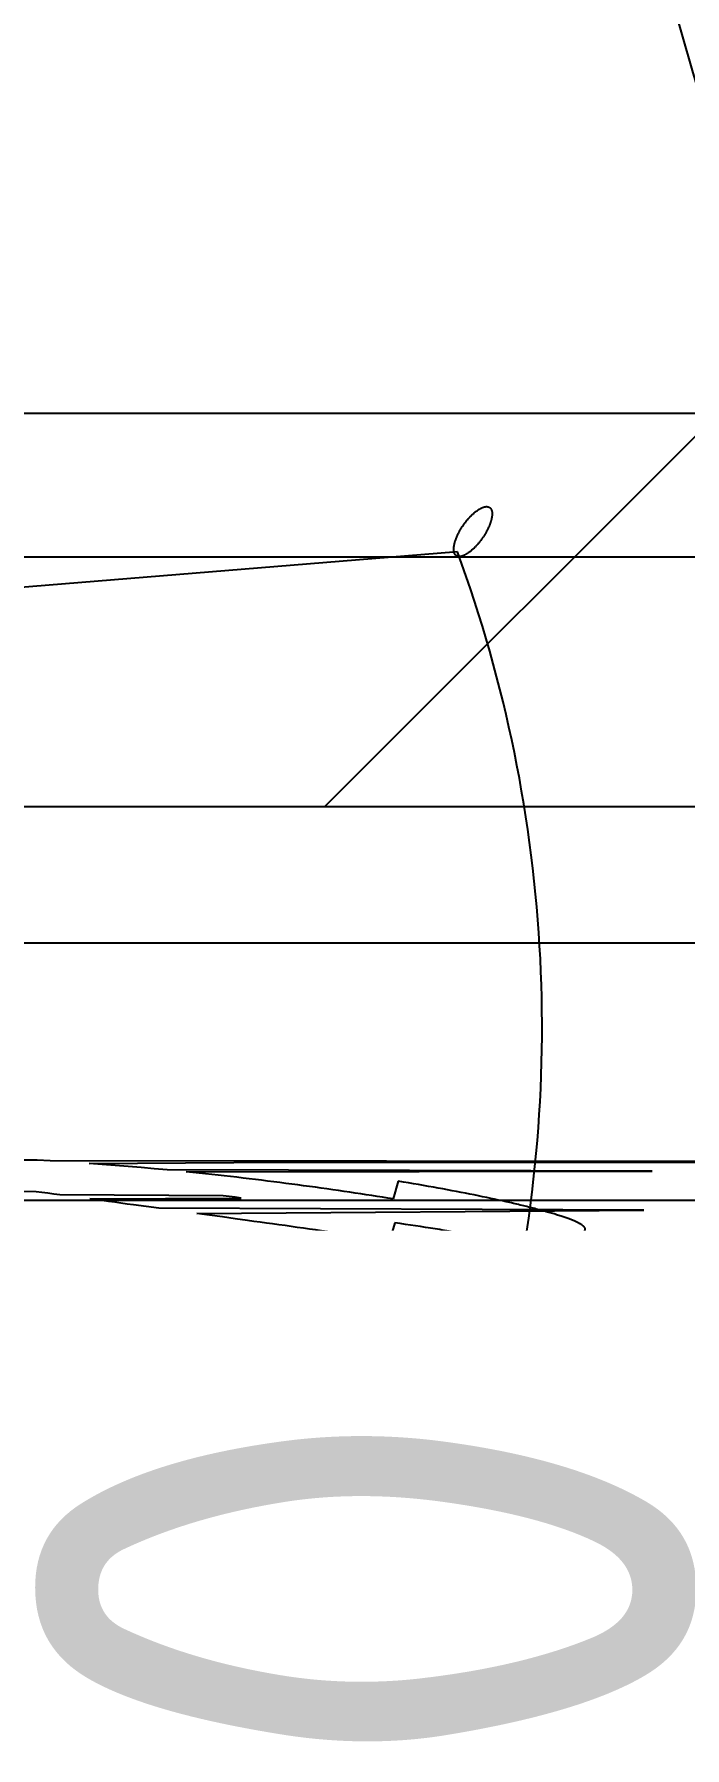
# Model space of a CAD drawing. Extents: x -74236 to 286982, y -14633 to 132816.
# Drawn here: x 95598 to 95804, y 103971 to 104516 of the extents above; entities that cross this region are included whole.
import ezdxf

# ---------------------------------------------------------------- set-up
doc = ezdxf.new("R2010")
doc.units = 0
doc.header["$LTSCALE"] = 10
doc.header["$MEASUREMENT"] = 0
doc.header["$PDSIZE"] = 5
for name, color, linetype in [('1活动家具', 4, 'Continuous'), ('3地坪', 8, 'Continuous'), ('5顶面布置', 3, 'Continuous'), ('5顶面标注', 3, 'Continuous'), ('7开关', 1, 'Continuous'), ('图框', 4, 'Continuous')]:
    doc.layers.add(name, color=color, linetype=linetype)
doc.styles.get("Standard").update_dxf_attribs({"font": 'gbenor.shx', "bigfont": 'gbcbig.shx'})
doc.dimstyles.new('wl20', dxfattribs={"dimscale": 60, "dimtxt": 1.8, "dimasz": 0.03, "dimexe": 0, "dimexo": 0.625, "dimgap": 0.2, "dimtad": 1, "dimdec": 0, "dimrnd": 0.05, "dimdsep": 46, "dimtxsty": 'Standard', "dimblk": 'BZ', "dimcen": 0.06, "dimclrd": 127, "dimclre": 127, "dimclrt": 1, "dimadec": 0, "dimazin": 0, "dimtfac": 1, "dimtdec": 0, "dimtix": 1, "dimtmove": 2, "dimatfit": 3, "dimldrblk": 'jt', "dimfxl": 1, "dimtvp": 1, "dimtfill": 1, "dimtolj": 1, "dimtzin": 0, "dimarcsym": 0})

# ---------------------------------------------------------------- blocks, each defined once
blk = doc.blocks.new('BZ')
at = {"layer": '图框', "linetype": 'Continuous'}
blk.add_hatch(color=2, dxfattribs=at).paths.add_polyline_path([(9.59, 6.47), (6.57, 9.41), (-10.49, -7.49), (-7.44, -10.7)])
blk.add_lwpolyline([(-7.44, -10.7), (9.59, 6.47), (6.57, 9.41), (-10.49, -7.49), (-7.44, -10.7)], dxfattribs=at)
blk = doc.blocks.new('*D464')
at = {"layer": '5顶面标注', "color": 127, "lineweight": -2, "transparency": 16777216}
for p, q in [((95820, 103976.49), (95820, 103978.29)), ((96002.5, 103974.69), (95820, 103974.69)), ((95820, 103974.69), (95820, 103934.43)), ((96002.5, 103934.43), (95820, 103934.43)), ((95820, 103932.63), (95820, 103930.83))]:
    blk.add_line(p, q, dxfattribs=at)
at = {"layer": 'Defpoints', "color": 0, "transparency": 16777216}
for p in [(96040, 103974.69), (96040, 103934.43)]:
    blk.add_point(p, dxfattribs=at)
at = {"layer": '5顶面标注', "color": 127, "lineweight": -2, "transparency": 16777216, "xscale": 1.8, "yscale": 1.8, "zscale": 1.8}
for p, rotation in [((95820, 103974.69), 270), ((95820, 103934.43), 90)]:
    blk.add_blockref('BZ', p, dxfattribs=dict(at, rotation=rotation))
at = {"layer": '5顶面标注', "color": 1, "transparency": 16777216, "insert": (95703, 103954.56), "char_height": 210, "attachment_point": 5, "rotation": 90, "bg_fill": 3, "box_fill_scale": 1.25, "bg_fill_color": 256, "bg_fill_true_color": 13158600, "bg_fill_transparency": 0}
blk.add_mtext('\\A1;40', dxfattribs=at)
at = {"layer": 'Defpoints', "color": 0, "transparency": 16777216}
blk.add_point((95820, 103934.43), dxfattribs=at)
blk = doc.blocks.new('jt')
at = {"layer": '图框', "linetype": 'Continuous'}
blk.add_hatch(color=2, dxfattribs=at).paths.add_polyline_path([(-22, 17.67), (-16.75, 22.22), (0, 0), (-16.7, -22.03), (-22.01, -17.6), (-5.68, -0.01)])
blk.add_lwpolyline([(-22, 17.67), (-16.75, 22.22), (0, 0), (-16.7, -22.03), (-22.01, -17.6), (-5.68, -0.01), (-22, 17.67)], dxfattribs=at)
blk = doc.blocks.new('*D496')
at = {"layer": '7开关', "color": 127, "lineweight": -2, "transparency": 16777216}
for p, q in [((94384.15, 103971.93), (94384.15, 104227.01)), ((94385.95, 104227.01), (96082.35, 104227.01)), ((96084.15, 103971.93), (96084.15, 104227.01))]:
    blk.add_line(p, q, dxfattribs=at)
at = {"layer": 'Defpoints', "color": 0, "transparency": 16777216}
for p in [(96084.15, 104227.01), (94384.15, 103934.43), (96084.15, 103934.43)]:
    blk.add_point(p, dxfattribs=at)
at = {"layer": '7开关', "color": 127, "lineweight": -2, "transparency": 16777216, "xscale": 1.8, "yscale": 1.8, "zscale": 1.8, "rotation": 180}
blk.add_blockref('BZ', (94384.15, 104227.01), dxfattribs=at)
at = {"layer": '7开关', "color": 127, "lineweight": -2, "transparency": 16777216, "xscale": 1.8, "yscale": 1.8, "zscale": 1.8}
blk.add_blockref('BZ', (96084.15, 104227.01), dxfattribs=at)
at = {"layer": '7开关', "color": 1, "transparency": 16777216, "insert": (95234.15, 104344.01), "char_height": 210, "attachment_point": 5, "bg_fill": 3, "box_fill_scale": 1.25, "bg_fill_color": 256, "bg_fill_true_color": 13158600, "bg_fill_transparency": 0}
blk.add_mtext('\\A1;1700', dxfattribs=at)

msp = doc.modelspace()

# ---------------------------------------------------------------- hatches: boundary and pattern name
at = {"layer": '3地坪'}
h = msp.add_hatch(dxfattribs=at)
h.set_pattern_fill('DOLMIT', color=253, scale=500, double=1)
h.set_pattern_definition([(0, (98189.9, 109270.12), (0, 125), []), (45, (98189.9, 109270.1), (-250, 250), [176.777, -353.553])])
h.paths.add_polyline_path([(97734.15, 105844.43), (98224.15, 105844.43), (98224.15, 107104.43), (98124.15, 107104.43), (97324.15, 107104.43), (94384.15, 107104.43), (94384.15, 103934.43), (97734.15, 103934.43)])
at = {"layer": '5顶面标注'}
h = msp.add_hatch(dxfattribs=at)
h.set_pattern_fill('AR-SAND', color=253, scale=60, double=1)
h.set_pattern_definition([(37.5, (0, 0), (-3.7796, 115.609426), [0, -91.2, 0, -102, 0, -97.5]), (7.5, (0, 0), (106.1866, 169.32876), [0, -49.2, 0, -82.2, 0, -31.5]), (327.5, (-73.8, 0), (186.84851, 0.33954), [0, -30, 0, -108, 0, -141]), (317.5, (-73.8, 0), (180.3676, 52.66053), [0, -15, 0, -70.8, 0, -81])])
h.paths.add_polyline_path([(97723.95, 106054.01), (97523.95, 106054.01), (97523.95, 106186.63), (97223.95, 106186.63), (97223.95, 106286.63), (97203.95, 106286.63), (97143.75, 106286.63), (97143.75, 106054.01), (97143.75, 103974.43), (94574.15, 103975.03), (94574.15, 107065.03), (97143.75, 107064.43), (97143.75, 106786.63), (97223.95, 106786.63), (97223.95, 106886.63), (97338.95, 106886.63), (97338.95, 106910.25), (97368.95, 106910.25), (97368.95, 106886.63), (97430.95, 106886.63), (97430.95, 106896.63), (97456.95, 106896.63), (97523.95, 106894.12), (97523.95, 107054.01), (97723.95, 107054.01)], flags=16)
h.paths.add_polyline_path([(97723.95, 106054.01), (97523.95, 106054.01), (97523.95, 106186.63), (97223.95, 106186.63), (97223.95, 106286.63), (97203.95, 106286.63), (97143.75, 106286.63), (96977.56, 106302.16), (97143.75, 106302.16), (97143.75, 106786.63), (97223.95, 106786.63), (97223.95, 106886.63), (97338.95, 106886.63), (97338.95, 106910.25), (97368.95, 106910.25), (97368.95, 106886.63), (97430.95, 106886.63), (97430.95, 106896.63), (97456.95, 106896.63), (97523.95, 106894.12), (97523.95, 107054.01), (97723.95, 107054.01)], flags=16)
h.paths.add_polyline_path([(97238.95, 106859.96, -0.414216), (97232.29, 106866.63), (97230.9, 106859.96)], flags=0)
h.paths.add_polyline_path([(97703.95, 106213.29), (97708.95, 106213.29, -1.000005), (97708.95, 106199.96), (97703.95, 106199.96), (97703.95, 106074.01), (97543.95, 106074.01), (97543.95, 107034.01), (97703.95, 107034.01), (97703.95, 106873.29), (97708.95, 106873.29, -0.999995), (97708.95, 106859.96), (97703.95, 106859.96)], flags=0)
h.paths.add_polyline_path([(94534.15, 107104.43), (94534.15, 103934.43), (97734.15, 103934.43), (97734.15, 105844.43), (98224.15, 105844.43), (98224.15, 107104.43)])

# ---------------------------------------------------------------- linework, layer by layer
at = {"layer": '1活动家具', "color": 8}
for p, q in [((95737, 104363.13), (95737.14, 104363.26)), ((95737.14, 104363.26), (95737.27, 104363.38)), ((95737.27, 104363.38), (95737.41, 104363.5)), ((95737.41, 104363.5), (95737.54, 104363.62)), ((95737.54, 104363.62), (95737.68, 104363.73)), ((95737.68, 104363.73), (95737.81, 104363.84)), ((95737.81, 104363.84), (95737.95, 104363.95)), ((95737.95, 104363.95), (95738.08, 104364.05)), ((95738.08, 104364.05), (95738.21, 104364.15)), ((95738.21, 104364.15), (95738.35, 104364.25)), ((95738.35, 104364.25), (95738.48, 104364.34)), ((95738.48, 104364.34), (95738.61, 104364.44)), ((95738.61, 104364.44), (95738.74, 104364.52)), ((95738.74, 104364.52), (95738.87, 104364.61)), ((95738.87, 104364.61), (95739, 104364.69)), ((95739, 104364.69), (95739.13, 104364.77)), ((95739.13, 104364.77), (95739.25, 104364.84)), ((95739.25, 104364.84), (95739.38, 104364.91)), ((95739.38, 104364.91), (95739.5, 104364.98)), ((95739.5, 104364.98), (95739.63, 104365.04)), ((95739.63, 104365.04), (95739.75, 104365.1)), ((95739.75, 104365.1), (95739.87, 104365.16)), ((95739.87, 104365.16), (95739.99, 104365.21)), ((95739.99, 104365.21), (95740.11, 104365.26)), ((95740.11, 104365.26), (95740.22, 104365.3)), ((95740.22, 104365.3), (95740.34, 104365.34)), ((95740.34, 104365.34), (95740.45, 104365.38)), ((95740.45, 104365.38), (95740.56, 104365.41)), ((95740.56, 104365.41), (95740.67, 104365.44)), ((95740.67, 104365.44), (95740.78, 104365.47)), ((95740.78, 104365.47), (95740.89, 104365.49)), ((95740.89, 104365.49), (95740.99, 104365.51)), ((95740.99, 104365.51), (95741.09, 104365.52)), ((95741.09, 104365.52), (95741.19, 104365.53)), ((95741.19, 104365.53), (95741.29, 104365.54)), ((95741.29, 104365.54), (95741.39, 104365.54)), ((95741.39, 104365.54), (95741.48, 104365.54)), ((95741.48, 104365.54), (95741.57, 104365.53)), ((95741.57, 104365.53), (95741.66, 104365.52)), ((95741.66, 104365.52), (95741.75, 104365.51)), ((95741.75, 104365.51), (95741.84, 104365.49)), ((95741.84, 104365.49), (95741.92, 104365.47)), ((95741.92, 104365.47), (95742, 104365.44)), ((95742, 104365.44), (95742.08, 104365.41)), ((95742.08, 104365.41), (95742.15, 104365.38)), ((95742.15, 104365.38), (95742.23, 104365.34)), ((95742.23, 104365.34), (95742.3, 104365.3)), ((95742.3, 104365.3), (95742.37, 104365.26)), ((95742.37, 104365.26), (95742.43, 104365.21)), ((95742.43, 104365.21), (95742.49, 104365.16)), ((95742.49, 104365.16), (95742.55, 104365.1)), ((95742.55, 104365.1), (95742.61, 104365.05)), ((95742.61, 104365.05), (95742.67, 104364.98)), ((95742.67, 104364.98), (95742.72, 104364.92)), ((95742.72, 104364.92), (95742.77, 104364.85)), ((95742.77, 104364.85), (95742.81, 104364.77)), ((95742.81, 104364.77), (95742.86, 104364.7)), ((95742.86, 104364.7), (95742.9, 104364.61)), ((95742.9, 104364.61), (95742.93, 104364.53)), ((95742.93, 104364.53), (95742.97, 104364.44)), ((95742.97, 104364.44), (95743, 104364.35)), ((95743, 104364.35), (95743.03, 104364.26)), ((95743.03, 104364.26), (95743.06, 104364.16)), ((95743.06, 104364.16), (95743.08, 104364.06)), ((95743.08, 104364.06), (95743.1, 104363.96)), ((95743.1, 104363.96), (95743.12, 104363.85)), ((95743.12, 104363.85), (95743.13, 104363.74)), ((95743.13, 104363.74), (95743.14, 104363.62)), ((95743.14, 104363.62), (95743.15, 104363.51)), ((95743.15, 104363.51), (95743.15, 104363.39)), ((95743.15, 104363.39), (95743.16, 104363.27)), ((95743.16, 104363.27), (95743.15, 104363.14)), ((95732.84, 104357.74), (95732.94, 104357.91)), ((95732.94, 104357.91), (95733.04, 104358.09)), ((95733.04, 104358.09), (95733.15, 104358.26)), ((95733.15, 104358.26), (95733.25, 104358.44)), ((95733.25, 104358.44), (95733.36, 104358.61)), ((95733.36, 104358.61), (95733.47, 104358.79)), ((95733.47, 104358.79), (95733.58, 104358.96)), ((95733.58, 104358.96), (95733.69, 104359.13)), ((95733.69, 104359.13), (95733.8, 104359.31)), ((95733.8, 104359.31), (95733.92, 104359.48)), ((95733.92, 104359.48), (95734.03, 104359.65)), ((95734.03, 104359.65), (95734.15, 104359.82)), ((95734.15, 104359.82), (95734.27, 104359.99)), ((95734.27, 104359.99), (95734.39, 104360.15)), ((95734.39, 104360.15), (95734.51, 104360.32)), ((95734.51, 104360.32), (95734.64, 104360.48)), ((95734.64, 104360.48), (95734.76, 104360.65)), ((95734.76, 104360.65), (95734.89, 104360.81)), ((95734.89, 104360.81), (95735.01, 104360.97)), ((95735.01, 104360.97), (95735.14, 104361.13)), ((95735.14, 104361.13), (95735.27, 104361.29)), ((95735.27, 104361.29), (95735.4, 104361.44)), ((95735.4, 104361.44), (95735.53, 104361.59)), ((95735.53, 104361.59), (95735.66, 104361.74)), ((95735.66, 104361.74), (95735.79, 104361.89)), ((95735.79, 104361.89), (95735.93, 104362.04)), ((95735.93, 104362.04), (95736.06, 104362.19)), ((95736.06, 104362.19), (95736.19, 104362.33)), ((95736.19, 104362.33), (95736.33, 104362.47)), ((95736.33, 104362.47), (95736.46, 104362.61)), ((95736.46, 104362.61), (95736.6, 104362.74)), ((95736.6, 104362.74), (95736.73, 104362.87)), ((95736.73, 104362.87), (95736.87, 104363)), ((95736.87, 104363), (95737, 104363.13)), ((95741.52, 104357.93), (95741.42, 104357.75)), ((95741.61, 104358.1), (95741.52, 104357.93)), ((95741.7, 104358.28), (95741.61, 104358.1)), ((95741.78, 104358.45), (95741.7, 104358.28)), ((95741.87, 104358.63), (95741.78, 104358.45)), ((95741.95, 104358.8), (95741.87, 104358.63)), ((95742.03, 104358.98), (95741.95, 104358.8)), ((95742.11, 104359.15), (95742.03, 104358.98)), ((95742.18, 104359.32), (95742.11, 104359.15)), ((95742.25, 104359.49), (95742.18, 104359.32)), ((95742.32, 104359.66), (95742.25, 104359.49)), ((95742.39, 104359.83), (95742.32, 104359.66)), ((95742.46, 104360), (95742.39, 104359.83)), ((95742.52, 104360.17), (95742.46, 104360)), ((95742.58, 104360.33), (95742.52, 104360.17)), ((95742.63, 104360.5), (95742.58, 104360.33)), ((95742.69, 104360.66), (95742.63, 104360.5)), ((95742.74, 104360.82), (95742.69, 104360.66)), ((95742.78, 104360.98), (95742.74, 104360.82)), ((95742.83, 104361.14), (95742.78, 104360.98)), ((95742.87, 104361.3), (95742.83, 104361.14)), ((95742.91, 104361.45), (95742.87, 104361.3)), ((95742.95, 104361.61), (95742.91, 104361.45)), ((95742.98, 104361.76), (95742.95, 104361.61)), ((95743.01, 104361.91), (95742.98, 104361.76)), ((95743.04, 104362.05), (95743.01, 104361.91)), ((95743.06, 104362.2), (95743.04, 104362.05)), ((95743.09, 104362.34), (95743.06, 104362.2)), ((95743.11, 104362.48), (95743.09, 104362.34)), ((95743.12, 104362.62), (95743.11, 104362.48)), ((95743.13, 104362.75), (95743.12, 104362.62)), ((95743.14, 104362.89), (95743.13, 104362.75)), ((95743.15, 104363.02), (95743.14, 104362.89)), ((95743.15, 104363.14), (95743.15, 104363.02)), ((95730.98, 104352.27), (95730.99, 104352.4)), ((95730.99, 104352.4), (95731, 104352.54)), ((95731, 104352.54), (95731.01, 104352.67)), ((95731.01, 104352.67), (95731.03, 104352.81)), ((95731.03, 104352.81), (95731.05, 104352.95)), ((95731.05, 104352.95), (95731.07, 104353.1)), ((95731.07, 104353.1), (95731.1, 104353.24)), ((95731.1, 104353.24), (95731.13, 104353.39)), ((95731.13, 104353.39), (95731.16, 104353.54)), ((95731.16, 104353.54), (95731.2, 104353.69)), ((95731.2, 104353.69), (95731.23, 104353.85)), ((95731.23, 104353.85), (95731.27, 104354)), ((95731.27, 104354), (95731.32, 104354.16)), ((95731.32, 104354.16), (95731.36, 104354.32)), ((95731.36, 104354.32), (95731.41, 104354.48)), ((95731.41, 104354.48), (95731.47, 104354.64)), ((95731.47, 104354.64), (95731.52, 104354.81)), ((95731.52, 104354.81), (95731.58, 104354.97)), ((95731.58, 104354.97), (95731.64, 104355.14)), ((95731.64, 104355.14), (95731.7, 104355.31)), ((95731.7, 104355.31), (95731.77, 104355.47)), ((95731.77, 104355.47), (95731.84, 104355.64)), ((95731.84, 104355.64), (95731.91, 104355.82)), ((95731.91, 104355.82), (95731.98, 104355.99)), ((95731.98, 104355.99), (95732.06, 104356.16)), ((95732.06, 104356.16), (95732.13, 104356.33)), ((95732.13, 104356.33), (95732.21, 104356.51)), ((95732.21, 104356.51), (95732.3, 104356.68)), ((95732.3, 104356.68), (95732.38, 104356.86)), ((95732.38, 104356.86), (95732.47, 104357.03)), ((95732.47, 104357.03), (95732.56, 104357.21)), ((95732.56, 104357.21), (95732.65, 104357.38)), ((95732.65, 104357.38), (95732.75, 104357.56)), ((95732.75, 104357.56), (95732.84, 104357.74)), ((95737.46, 104352.41), (95737.32, 104352.28)), ((95737.59, 104352.55), (95737.46, 104352.41)), ((95737.73, 104352.68), (95737.59, 104352.55)), ((95737.86, 104352.82), (95737.73, 104352.68)), ((95738, 104352.96), (95737.86, 104352.82)), ((95738.13, 104353.11), (95738, 104352.96)), ((95738.26, 104353.25), (95738.13, 104353.11)), ((95738.4, 104353.4), (95738.26, 104353.25)), ((95738.53, 104353.55), (95738.4, 104353.4)), ((95738.66, 104353.7), (95738.53, 104353.55)), ((95738.79, 104353.86), (95738.66, 104353.7)), ((95738.92, 104354.01), (95738.79, 104353.86)), ((95739.05, 104354.17), (95738.92, 104354.01)), ((95739.17, 104354.33), (95739.05, 104354.17)), ((95739.3, 104354.49), (95739.17, 104354.33)), ((95739.43, 104354.66), (95739.3, 104354.49)), ((95739.55, 104354.82), (95739.43, 104354.66)), ((95739.67, 104354.98), (95739.55, 104354.82)), ((95739.79, 104355.15), (95739.67, 104354.98)), ((95739.91, 104355.32), (95739.79, 104355.15)), ((95740.03, 104355.49), (95739.91, 104355.32)), ((95740.15, 104355.66), (95740.03, 104355.49)), ((95740.27, 104355.83), (95740.15, 104355.66)), ((95740.38, 104356), (95740.27, 104355.83)), ((95740.49, 104356.17), (95740.38, 104356)), ((95740.6, 104356.35), (95740.49, 104356.17)), ((95740.71, 104356.52), (95740.6, 104356.35)), ((95740.82, 104356.7), (95740.71, 104356.52)), ((95740.93, 104356.87), (95740.82, 104356.7)), ((95741.03, 104357.05), (95740.93, 104356.87)), ((95741.13, 104357.22), (95741.03, 104357.05)), ((95741.23, 104357.4), (95741.13, 104357.22)), ((95741.33, 104357.57), (95741.23, 104357.4)), ((95741.42, 104357.75), (95741.33, 104357.57)), ((94434.49, 104349.61), (95934.15, 104349.61)), ((95732.11, 104351.21), (95432.76, 104326.79)), ((95730.97, 104352.14), (95730.98, 104352.27)), ((95730.97, 104352.02), (95730.97, 104352.14)), ((95730.97, 104351.89), (95730.97, 104352.02)), ((95730.97, 104351.77), (95730.97, 104351.89)), ((95730.98, 104351.65), (95730.97, 104351.77)), ((95730.99, 104351.54), (95730.98, 104351.65)), ((95731, 104351.43), (95730.99, 104351.54)), ((95731.02, 104351.32), (95731, 104351.43)), ((95731.04, 104351.21), (95731.02, 104351.32)), ((95731.06, 104351.11), (95731.04, 104351.21)), ((95731.08, 104351.01), (95731.06, 104351.11)), ((95731.11, 104350.92), (95731.08, 104351.01)), ((95731.14, 104350.82), (95731.11, 104350.92)), ((95731.17, 104350.73), (95731.14, 104350.82)), ((95731.21, 104350.65), (95731.17, 104350.73)), ((95731.25, 104350.57), (95731.21, 104350.65)), ((95731.29, 104350.49), (95731.25, 104350.57)), ((95731.34, 104350.41), (95731.29, 104350.49)), ((95731.38, 104350.34), (95731.34, 104350.41)), ((95731.43, 104350.27), (95731.38, 104350.34)), ((95731.49, 104350.21), (95731.43, 104350.27)), ((95731.54, 104350.15), (95731.49, 104350.21)), ((95731.6, 104350.09), (95731.54, 104350.15)), ((95731.66, 104350.03), (95731.6, 104350.09)), ((95731.73, 104349.99), (95731.66, 104350.03)), ((95731.79, 104349.94), (95731.73, 104349.99)), ((95731.86, 104349.9), (95731.79, 104349.94)), ((95731.93, 104349.86), (95731.86, 104349.9)), ((95732.01, 104349.82), (95731.93, 104349.86)), ((95732.09, 104349.79), (95732.01, 104349.82)), ((95732.16, 104349.77), (95732.09, 104349.79)), ((95732.25, 104349.74), (95732.16, 104349.77)), ((95732.33, 104349.72), (95732.25, 104349.74)), ((95732.42, 104349.71), (95732.33, 104349.72)), ((95732.51, 104349.7), (95732.42, 104349.71)), ((95732.6, 104349.69), (95732.51, 104349.7)), ((95732.69, 104349.68), (95732.6, 104349.69)), ((95732.78, 104349.68), (95732.69, 104349.68)), ((95732.88, 104349.69), (95732.78, 104349.68)), ((95732.98, 104349.7), (95732.88, 104349.69)), ((95733.08, 104349.71), (95732.98, 104349.7)), ((95733.19, 104349.72), (95733.08, 104349.71)), ((95733.29, 104349.74), (95733.19, 104349.72)), ((95733.4, 104349.77), (95733.29, 104349.74)), ((95733.51, 104349.79), (95733.4, 104349.77)), ((95733.62, 104349.83), (95733.51, 104349.79)), ((95733.73, 104349.86), (95733.62, 104349.83)), ((95733.84, 104349.9), (95733.73, 104349.86)), ((95733.96, 104349.94), (95733.84, 104349.9)), ((95734.08, 104349.99), (95733.96, 104349.94)), ((95734.2, 104350.04), (95734.08, 104349.99)), ((95734.32, 104350.09), (95734.2, 104350.04)), ((95734.44, 104350.15), (95734.32, 104350.09)), ((95734.56, 104350.21), (95734.44, 104350.15)), ((95734.68, 104350.28), (95734.56, 104350.21)), ((95734.81, 104350.35), (95734.68, 104350.28)), ((95734.94, 104350.42), (95734.81, 104350.35)), ((95735.06, 104350.49), (95734.94, 104350.42)), ((95735.19, 104350.57), (95735.06, 104350.49)), ((95735.32, 104350.66), (95735.19, 104350.57)), ((95735.45, 104350.74), (95735.32, 104350.66)), ((95735.58, 104350.83), (95735.45, 104350.74)), ((95735.71, 104350.92), (95735.58, 104350.83)), ((95735.85, 104351.02), (95735.71, 104350.92)), ((95735.98, 104351.12), (95735.85, 104351.02)), ((95736.11, 104351.22), (95735.98, 104351.12)), ((95736.25, 104351.33), (95736.11, 104351.22)), ((95736.38, 104351.44), (95736.25, 104351.33)), ((95736.51, 104351.55), (95736.38, 104351.44)), ((95736.65, 104351.66), (95736.51, 104351.55)), ((95736.78, 104351.78), (95736.65, 104351.66)), ((95736.92, 104351.9), (95736.78, 104351.78)), ((95737.05, 104352.03), (95736.92, 104351.9)), ((95737.19, 104352.15), (95737.05, 104352.03)), ((95737.32, 104352.28), (95737.19, 104352.15)), ((95747.57, 104119.99), (95748.17, 104119.99)), ((95748.17, 104119.99), (95748.76, 104119.99)), ((95748.76, 104119.99), (95749.34, 104119.99)), ((95749.34, 104119.99), (95749.9, 104119.98)), ((95749.9, 104119.98), (95750.46, 104119.98)), ((95750.46, 104119.98), (95751, 104119.98)), ((95751, 104119.98), (95751.54, 104119.97)), ((95751.54, 104119.97), (95752.06, 104119.97)), ((95752.06, 104119.97), (95752.58, 104119.96)), ((95752.58, 104119.96), (95753.08, 104119.96)), ((95753.08, 104119.96), (95753.58, 104119.95)), ((95753.58, 104119.95), (95754.06, 104119.95)), ((95754.06, 104119.95), (95754.53, 104119.94)), ((95754.53, 104119.94), (95754.99, 104119.94)), ((95754.99, 104119.94), (95755.45, 104119.93)), ((95755.45, 104119.93), (95755.89, 104119.92)), ((95755.89, 104119.92), (95756.32, 104119.92)), ((95756.32, 104119.92), (95756.74, 104119.91)), ((95756.76, 104118.27), (95756.38, 104118.25)), ((95756.74, 104119.91), (95757.16, 104119.9)), ((95757.12, 104118.3), (95756.76, 104118.27)), ((95757.48, 104118.32), (95757.12, 104118.3)), ((95757.16, 104119.9), (95757.56, 104119.89)), ((95757.84, 104118.34), (95757.48, 104118.32)), ((95757.56, 104119.89), (95757.95, 104119.88)), ((95758.18, 104118.36), (95757.84, 104118.34)), ((95757.95, 104119.88), (95758.33, 104119.87)), ((95758.52, 104118.38), (95758.18, 104118.36)), ((95758.33, 104119.87), (95758.7, 104119.86)), ((95758.85, 104118.4), (95758.52, 104118.38)), ((95758.7, 104119.86), (95759.06, 104119.85)), ((95759.17, 104118.42), (95758.85, 104118.4)), ((95759.06, 104119.85), (95759.42, 104119.84)), ((95759.49, 104118.44), (95759.17, 104118.42)), ((95759.42, 104119.84), (95759.76, 104119.83)), ((95759.8, 104118.46), (95759.49, 104118.44)), ((95759.76, 104119.83), (95760.09, 104119.82)), ((95760.1, 104118.48), (95759.8, 104118.46)), ((95760.09, 104119.82), (95760.41, 104119.81)), ((95760.4, 104118.5), (95760.1, 104118.48)), ((95760.68, 104118.53), (95760.4, 104118.5)), ((95760.41, 104119.81), (95760.73, 104119.8)), ((95760.96, 104118.55), (95760.68, 104118.53)), ((95760.73, 104119.8), (95761.03, 104119.79)), ((95761.23, 104118.57), (95760.96, 104118.55)), ((95761.03, 104119.79), (95761.32, 104119.77)), ((95761.5, 104118.59), (95761.23, 104118.57)), ((95761.32, 104119.77), (95761.61, 104119.76)), ((95761.76, 104118.61), (95761.5, 104118.59)), ((95761.61, 104119.76), (95761.88, 104119.75)), ((95762.01, 104118.63), (95761.76, 104118.61)), ((95761.88, 104119.75), (95762.15, 104119.73)), ((95762.25, 104118.65), (95762.01, 104118.63)), ((95762.15, 104119.73), (95762.4, 104119.72)), ((95762.48, 104118.68), (95762.25, 104118.65)), ((95762.4, 104119.72), (95762.65, 104119.71)), ((95762.71, 104118.7), (95762.48, 104118.68)), ((95762.65, 104119.71), (95762.89, 104119.69)), ((95762.93, 104118.72), (95762.71, 104118.7)), ((95762.89, 104119.69), (95763.11, 104119.68)), ((95763.14, 104118.74), (95762.93, 104118.72)), ((95763.11, 104119.68), (95763.33, 104119.67)), ((95763.34, 104118.76), (95763.14, 104118.74)), ((95763.33, 104119.67), (95763.54, 104119.65)), ((95763.54, 104118.78), (95763.34, 104118.76)), ((95763.54, 104119.65), (95763.74, 104119.64)), ((95763.72, 104118.8), (95763.54, 104118.78)), ((95763.9, 104118.82), (95763.72, 104118.8)), ((95763.74, 104119.64), (95763.93, 104119.62)), ((95764.08, 104118.85), (95763.9, 104118.82)), ((95763.93, 104119.62), (95764.11, 104119.61)), ((95764.24, 104118.87), (95764.08, 104118.85)), ((95764.11, 104119.61), (95764.28, 104119.59)), ((95764.4, 104118.89), (95764.24, 104118.87)), ((95764.28, 104119.59), (95764.44, 104119.57)), ((95764.55, 104118.91), (95764.4, 104118.89)), ((95764.44, 104119.57), (95764.59, 104119.56)), ((95764.69, 104118.93), (95764.55, 104118.91)), ((95764.59, 104119.56), (95764.73, 104119.54)), ((95764.82, 104118.95), (95764.69, 104118.93)), ((95764.73, 104119.54), (95764.87, 104119.52)), ((95764.94, 104118.97), (95764.82, 104118.95)), ((95764.87, 104119.52), (95764.99, 104119.51)), ((95765.06, 104118.99), (95764.94, 104118.97)), ((95764.99, 104119.51), (95765.11, 104119.49)), ((95765.17, 104119.01), (95765.06, 104118.99)), ((95765.11, 104119.49), (95765.22, 104119.47)), ((95765.26, 104119.03), (95765.17, 104119.01)), ((95765.22, 104119.47), (95765.31, 104119.46)), ((95765.36, 104119.05), (95765.26, 104119.03)), ((95765.31, 104119.46), (95765.4, 104119.44)), ((95765.44, 104119.07), (95765.36, 104119.05)), ((95765.4, 104119.44), (95765.48, 104119.42)), ((95765.51, 104119.09), (95765.44, 104119.07)), ((95765.48, 104119.42), (95765.55, 104119.4)), ((95765.58, 104119.11), (95765.51, 104119.09)), ((95765.55, 104119.4), (95765.62, 104119.38)), ((95765.64, 104119.13), (95765.58, 104119.11)), ((95765.62, 104119.38), (95765.67, 104119.37)), ((95765.69, 104119.15), (95765.64, 104119.13)), ((95765.67, 104119.37), (95765.72, 104119.35)), ((95765.73, 104119.17), (95765.69, 104119.15)), ((95765.72, 104119.35), (95765.75, 104119.33)), ((95765.76, 104119.19), (95765.73, 104119.17)), ((95765.75, 104119.33), (95765.78, 104119.31)), ((95765.79, 104119.21), (95765.76, 104119.19)), ((95765.78, 104119.31), (95765.8, 104119.29)), ((95765.8, 104119.23), (95765.79, 104119.21)), ((95765.8, 104119.29), (95765.81, 104119.27)), ((95765.81, 104119.25), (95765.8, 104119.23)), ((95765.81, 104119.27), (95765.81, 104119.25)), ((95712.34, 104117.32), (95710.73, 104111.4)), ((95713.93, 104117.33), (95712.34, 104117.32)), ((95715.5, 104117.33), (95713.93, 104117.33)), ((95717.05, 104117.34), (95715.5, 104117.33)), ((95718.59, 104117.34), (95717.05, 104117.34)), ((95720.1, 104117.35), (95718.59, 104117.34)), ((95721.6, 104117.36), (95720.1, 104117.35)), ((95723.08, 104117.38), (95721.6, 104117.36)), ((95724.53, 104117.39), (95723.08, 104117.38)), ((95725.97, 104117.4), (95724.53, 104117.39)), ((95727.38, 104117.42), (95725.97, 104117.4)), ((95728.77, 104117.44), (95727.38, 104117.42)), ((95730.15, 104117.46), (95728.77, 104117.44)), ((95731.5, 104117.48), (95730.15, 104117.46)), ((95732.82, 104117.5), (95731.5, 104117.48)), ((95734.13, 104117.53), (95732.82, 104117.5)), ((95734.78, 104117.54), (95734.13, 104117.53)), ((95735.42, 104117.55), (95734.78, 104117.54)), ((95736.05, 104117.56), (95735.42, 104117.55)), ((95736.68, 104117.58), (95736.05, 104117.56)), ((95737.3, 104117.59), (95736.68, 104117.58)), ((95737.92, 104117.6), (95737.3, 104117.59)), ((95738.53, 104117.62), (95737.92, 104117.6)), ((95739.13, 104117.63), (95738.53, 104117.62)), ((95739.73, 104117.64), (95739.13, 104117.63)), ((95740.32, 104117.66), (95739.73, 104117.64)), ((95740.91, 104117.67), (95740.32, 104117.66)), ((95741.49, 104117.69), (95740.91, 104117.67)), ((95742.07, 104117.7), (95741.49, 104117.69)), ((95742.64, 104117.72), (95742.07, 104117.7)), ((95743.2, 104117.74), (95742.64, 104117.72)), ((95743.76, 104117.75), (95743.2, 104117.74)), ((95744.31, 104117.77), (95743.76, 104117.75)), ((95744.85, 104117.78), (95744.31, 104117.77)), ((95745.39, 104117.8), (95744.85, 104117.78)), ((95745.92, 104117.82), (95745.39, 104117.8)), ((95746.45, 104117.84), (95745.92, 104117.82)), ((95746.97, 104117.85), (95746.45, 104117.84)), ((95747.48, 104117.87), (95746.97, 104117.85)), ((95747.99, 104117.89), (95747.48, 104117.87)), ((95748.49, 104117.91), (95747.99, 104117.89)), ((95748.99, 104117.92), (95748.49, 104117.91)), ((95749.48, 104117.94), (95748.99, 104117.92)), ((95749.96, 104117.96), (95749.48, 104117.94)), ((95750.43, 104117.98), (95749.96, 104117.96)), ((95750.9, 104118), (95750.43, 104117.98)), ((95751.36, 104118.02), (95750.9, 104118)), ((95751.82, 104118.04), (95751.36, 104118.02)), ((95752.27, 104118.06), (95751.82, 104118.04)), ((95752.71, 104118.07), (95752.27, 104118.06)), ((95753.15, 104118.09), (95752.71, 104118.07)), ((95753.57, 104118.11), (95753.15, 104118.09)), ((95754, 104118.13), (95753.57, 104118.11)), ((95754.41, 104118.15), (95754, 104118.13)), ((95754.82, 104118.17), (95754.41, 104118.15)), ((95755.22, 104118.19), (95754.82, 104118.17)), ((95755.62, 104118.21), (95755.22, 104118.19)), ((95756, 104118.23), (95755.62, 104118.21)), ((95756.38, 104118.25), (95756, 104118.23))]:
    msp.add_line(p, q, dxfattribs=at)
at = {"layer": '1活动家具', "color": 8, "extrusion": (0, 0, -1)}
for p, q in [((95598.65, 104157.92), (95444.52, 104158.13)), ((95602.78, 104157.69), (95598.65, 104157.92)), ((95906.92, 104157.44), (95602.78, 104157.69)), ((95615.2, 104156.88), (95661.06, 104157.17)), ((95619.34, 104156.58), (95615.2, 104156.88)), ((95623.47, 104156.26), (95619.34, 104156.58)), ((95661.06, 104157.17), (95906.92, 104157.44)), ((95627.6, 104155.92), (95623.47, 104156.26)), ((95631.72, 104155.57), (95627.6, 104155.92)), ((95635.82, 104155.2), (95631.72, 104155.57)), ((95639.92, 104154.81), (95635.82, 104155.2)), ((95793.99, 104154.42), (95639.92, 104154.81)), ((95646.02, 104154.21), (95793.99, 104154.42)), ((95648.05, 104154.01), (95646.02, 104154.21)), ((95650.07, 104153.8), (95648.05, 104154.01)), ((95652.08, 104153.58), (95650.07, 104153.8)), ((95654.09, 104153.37), (95652.08, 104153.58)), ((95656.09, 104153.15), (95654.09, 104153.37)), ((95658.09, 104152.93), (95656.09, 104153.15)), ((95660.07, 104152.7), (95658.09, 104152.93)), ((95662.06, 104152.48), (95660.07, 104152.7)), ((95664.03, 104152.25), (95662.06, 104152.48)), ((95665.99, 104152.01), (95664.03, 104152.25)), ((95667.95, 104151.78), (95665.99, 104152.01)), ((95669.9, 104151.54), (95667.95, 104151.78)), ((95671.84, 104151.3), (95669.9, 104151.54)), ((95673.77, 104151.06), (95671.84, 104151.3)), ((95675.69, 104150.82), (95673.77, 104151.06)), ((95713.36, 104151.25), (95711.71, 104145.6)), ((95715, 104150.98), (95713.36, 104151.25)), ((95716.62, 104150.7), (95715, 104150.98)), ((95598.31, 104147.92), (95446.48, 104148.17)), ((95600.16, 104147.67), (95598.31, 104147.92)), ((95602.02, 104147.42), (95600.16, 104147.67)), ((95603.9, 104147.17), (95602.02, 104147.42)), ((95605.79, 104146.91), (95603.9, 104147.17)), ((95657.69, 104146.65), (95605.79, 104146.91)), ((95615.4, 104145.61), (95663.46, 104145.87)), ((95617.35, 104145.34), (95615.4, 104145.61)), ((95659.6, 104146.39), (95657.69, 104146.65)), ((95661.52, 104146.13), (95659.6, 104146.39)), ((95663.46, 104145.87), (95661.52, 104146.13)), ((95677.61, 104150.57), (95675.69, 104150.82)), ((95679.51, 104150.32), (95677.61, 104150.57)), ((95681.4, 104150.07), (95679.51, 104150.32)), ((95683.28, 104149.82), (95681.4, 104150.07)), ((95685.15, 104149.57), (95683.28, 104149.82)), ((95687.01, 104149.31), (95685.15, 104149.57)), ((95688.86, 104149.05), (95687.01, 104149.31)), ((95690.7, 104148.79), (95688.86, 104149.05)), ((95692.52, 104148.53), (95690.7, 104148.79)), ((95694.33, 104148.27), (95692.52, 104148.53)), ((95696.13, 104148.01), (95694.33, 104148.27)), ((95697.92, 104147.75), (95696.13, 104148.01)), ((95699.69, 104147.48), (95697.92, 104147.75)), ((95701.45, 104147.21), (95699.69, 104147.48)), ((95703.2, 104146.95), (95701.45, 104147.21)), ((95704.93, 104146.68), (95703.2, 104146.95)), ((95706.65, 104146.41), (95704.93, 104146.68)), ((95708.35, 104146.14), (95706.65, 104146.41)), ((95710.03, 104145.87), (95708.35, 104146.14)), ((95711.71, 104145.6), (95710.03, 104145.87)), ((95718.23, 104150.43), (95716.62, 104150.7)), ((95719.82, 104150.16), (95718.23, 104150.43)), ((95721.39, 104149.88), (95719.82, 104150.16)), ((95722.95, 104149.61), (95721.39, 104149.88)), ((95724.49, 104149.33), (95722.95, 104149.61)), ((95726, 104149.06), (95724.49, 104149.33)), ((95727.51, 104148.78), (95726, 104149.06)), ((95728.99, 104148.51), (95727.51, 104148.78)), ((95730.45, 104148.24), (95728.99, 104148.51)), ((95731.89, 104147.96), (95730.45, 104148.24)), ((95733.32, 104147.69), (95731.89, 104147.96)), ((95734.72, 104147.42), (95733.32, 104147.69)), ((95736.1, 104147.15), (95734.72, 104147.42)), ((95737.47, 104146.87), (95736.1, 104147.15)), ((95738.81, 104146.6), (95737.47, 104146.87)), ((95740.13, 104146.33), (95738.81, 104146.6)), ((95741.43, 104146.06), (95740.13, 104146.33)), ((95742.71, 104145.8), (95741.43, 104146.06)), ((95743.96, 104145.53), (95742.71, 104145.8)), ((95745.2, 104145.26), (95743.96, 104145.53)), ((95619.32, 104145.08), (95617.35, 104145.34)), ((95621.28, 104144.81), (95619.32, 104145.08)), ((95623.26, 104144.54), (95621.28, 104144.81)), ((95625.25, 104144.27), (95623.26, 104144.54)), ((95627.24, 104144), (95625.25, 104144.27)), ((95629.23, 104143.73), (95627.24, 104144)), ((95633.24, 104143.19), (95629.23, 104143.73)), ((95637.27, 104142.64), (95633.24, 104143.19)), ((95791.3, 104142.09), (95637.27, 104142.64)), ((95649.39, 104140.99), (95791.3, 104142.09)), ((95653.43, 104140.44), (95649.39, 104140.99)), ((95657.47, 104139.89), (95653.43, 104140.44)), ((95746.41, 104145), (95745.2, 104145.26)), ((95747.59, 104144.73), (95746.41, 104145)), ((95748.76, 104144.47), (95747.59, 104144.73)), ((95749.33, 104144.34), (95748.76, 104144.47)), ((95749.9, 104144.21), (95749.33, 104144.34)), ((95750.46, 104144.08), (95749.9, 104144.21)), ((95751.02, 104143.95), (95750.46, 104144.08)), ((95751.57, 104143.82), (95751.02, 104143.95)), ((95752.11, 104143.69), (95751.57, 104143.82)), ((95752.65, 104143.56), (95752.11, 104143.69)), ((95753.18, 104143.43), (95752.65, 104143.56)), ((95753.7, 104143.31), (95753.18, 104143.43)), ((95754.22, 104143.18), (95753.7, 104143.31)), ((95754.73, 104143.05), (95754.22, 104143.18)), ((95755.24, 104142.93), (95754.73, 104143.05)), ((95755.74, 104142.8), (95755.24, 104142.93)), ((95756.23, 104142.67), (95755.74, 104142.8)), ((95756.72, 104142.55), (95756.23, 104142.67)), ((95757.2, 104142.42), (95756.72, 104142.55)), ((95757.67, 104142.3), (95757.2, 104142.42)), ((95758.14, 104142.18), (95757.67, 104142.3)), ((95758.6, 104142.05), (95758.14, 104142.18)), ((95759.05, 104141.93), (95758.6, 104142.05)), ((95759.5, 104141.81), (95759.05, 104141.93)), ((95759.94, 104141.69), (95759.5, 104141.81)), ((95760.37, 104141.57), (95759.94, 104141.69)), ((95760.8, 104141.45), (95760.37, 104141.57)), ((95761.22, 104141.33), (95760.8, 104141.45)), ((95761.63, 104141.21), (95761.22, 104141.33)), ((95762.04, 104141.09), (95761.63, 104141.21)), ((95762.44, 104140.97), (95762.04, 104141.09)), ((95762.83, 104140.85), (95762.44, 104140.97)), ((95763.22, 104140.74), (95762.83, 104140.85)), ((95763.6, 104140.62), (95763.22, 104140.74)), ((95763.97, 104140.5), (95763.6, 104140.62)), ((95764.33, 104140.39), (95763.97, 104140.5)), ((95764.69, 104140.27), (95764.33, 104140.39)), ((95765.04, 104140.16), (95764.69, 104140.27)), ((95765.38, 104140.05), (95765.04, 104140.16)), ((95765.72, 104139.94), (95765.38, 104140.05)), ((95661.49, 104139.33), (95657.47, 104139.89)), ((95665.5, 104138.78), (95661.49, 104139.33)), ((95667.49, 104138.5), (95665.5, 104138.78)), ((95669.48, 104138.23), (95667.49, 104138.5)), ((95671.47, 104137.95), (95669.48, 104138.23)), ((95673.44, 104137.68), (95671.47, 104137.95)), ((95675.41, 104137.4), (95673.44, 104137.68)), ((95677.37, 104137.13), (95675.41, 104137.4)), ((95679.32, 104136.86), (95677.37, 104137.13)), ((95681.27, 104136.58), (95679.32, 104136.86)), ((95683.2, 104136.31), (95681.27, 104136.58)), ((95685.12, 104136.04), (95683.2, 104136.31)), ((95687.03, 104135.77), (95685.12, 104136.04)), ((95688.93, 104135.5), (95687.03, 104135.77)), ((95690.82, 104135.23), (95688.93, 104135.5)), ((95692.69, 104134.97), (95690.82, 104135.23)), ((95694.55, 104134.7), (95692.69, 104134.97)), ((95696.4, 104134.43), (95694.55, 104134.7)), ((95712.29, 104138.04), (95710.6, 104132.36)), ((95713.97, 104137.79), (95712.29, 104138.04)), ((95715.62, 104137.54), (95713.97, 104137.79)), ((95717.25, 104137.29), (95715.62, 104137.54)), ((95718.86, 104137.05), (95717.25, 104137.29)), ((95720.45, 104136.81), (95718.86, 104137.05)), ((95722.02, 104136.57), (95720.45, 104136.81)), ((95722.79, 104136.45), (95722.02, 104136.57)), ((95723.56, 104136.33), (95722.79, 104136.45)), ((95724.32, 104136.21), (95723.56, 104136.33)), ((95725.08, 104136.09), (95724.32, 104136.21)), ((95725.83, 104135.97), (95725.08, 104136.09)), ((95726.57, 104135.86), (95725.83, 104135.97)), ((95727.31, 104135.74), (95726.57, 104135.86)), ((95728.04, 104135.63), (95727.31, 104135.74)), ((95728.77, 104135.51), (95728.04, 104135.63)), ((95729.49, 104135.4), (95728.77, 104135.51)), ((95730.2, 104135.28), (95729.49, 104135.4)), ((95730.9, 104135.17), (95730.2, 104135.28)), ((95731.6, 104135.06), (95730.9, 104135.17)), ((95732.3, 104134.94), (95731.6, 104135.06)), ((95732.98, 104134.83), (95732.3, 104134.94)), ((95733.66, 104134.72), (95732.98, 104134.83)), ((95734.33, 104134.61), (95733.66, 104134.72)), ((95734.99, 104134.5), (95734.33, 104134.61)), ((95766.05, 104139.82), (95765.72, 104139.94)), ((95766.37, 104139.71), (95766.05, 104139.82)), ((95766.68, 104139.6), (95766.37, 104139.71)), ((95766.99, 104139.49), (95766.68, 104139.6)), ((95767.29, 104139.39), (95766.99, 104139.49)), ((95767.58, 104139.28), (95767.29, 104139.39)), ((95767.86, 104139.17), (95767.58, 104139.28)), ((95768.14, 104139.06), (95767.86, 104139.17)), ((95768.41, 104138.96), (95768.14, 104139.06)), ((95768.67, 104138.85), (95768.41, 104138.96)), ((95768.92, 104138.75), (95768.67, 104138.85)), ((95769.17, 104138.65), (95768.92, 104138.75)), ((95769.4, 104138.54), (95769.17, 104138.65)), ((95769.63, 104138.44), (95769.4, 104138.54)), ((95769.86, 104138.34), (95769.63, 104138.44)), ((95770.07, 104138.24), (95769.86, 104138.34)), ((95770.28, 104138.14), (95770.07, 104138.24)), ((95770.13, 104134.55), (95770.35, 104134.6)), ((95770.47, 104138.04), (95770.28, 104138.14)), ((95770.35, 104134.6), (95770.56, 104134.65)), ((95770.66, 104137.94), (95770.47, 104138.04)), ((95770.56, 104134.65), (95770.75, 104134.7)), ((95770.85, 104137.85), (95770.66, 104137.94)), ((95770.75, 104134.7), (95770.94, 104134.75)), ((95771.02, 104137.75), (95770.85, 104137.85)), ((95770.94, 104134.75), (95771.12, 104134.8)), ((95771.19, 104137.66), (95771.02, 104137.75)), ((95771.12, 104134.8), (95771.29, 104134.85)), ((95771.34, 104137.56), (95771.19, 104137.66)), ((95771.29, 104134.85), (95771.45, 104134.91)), ((95771.49, 104137.47), (95771.34, 104137.56)), ((95771.45, 104134.91), (95771.6, 104134.97)), ((95771.64, 104137.38), (95771.49, 104137.47)), ((95771.6, 104134.97), (95771.74, 104135.02)), ((95771.77, 104137.29), (95771.64, 104137.38)), ((95771.74, 104135.02), (95771.88, 104135.08)), ((95771.89, 104137.2), (95771.77, 104137.29)), ((95771.88, 104135.08), (95772, 104135.14)), ((95772.01, 104137.11), (95771.89, 104137.2)), ((95772, 104135.14), (95772.11, 104135.21)), ((95772.12, 104137.02), (95772.01, 104137.11)), ((95772.11, 104135.21), (95772.22, 104135.27)), ((95772.22, 104136.93), (95772.12, 104137.02)), ((95772.31, 104136.84), (95772.22, 104136.93)), ((95772.22, 104135.27), (95772.31, 104135.33)), ((95772.39, 104136.76), (95772.31, 104136.84)), ((95772.31, 104135.33), (95772.4, 104135.4)), ((95772.47, 104136.67), (95772.39, 104136.76)), ((95772.4, 104135.4), (95772.47, 104135.46)), ((95772.53, 104136.59), (95772.47, 104136.67)), ((95772.47, 104135.46), (95772.54, 104135.53)), ((95772.59, 104136.51), (95772.53, 104136.59)), ((95772.54, 104135.53), (95772.6, 104135.6)), ((95772.64, 104136.43), (95772.59, 104136.51)), ((95772.6, 104135.6), (95772.65, 104135.67)), ((95772.68, 104136.35), (95772.64, 104136.43)), ((95772.65, 104135.67), (95772.68, 104135.74)), ((95772.71, 104136.27), (95772.68, 104136.35)), ((95772.68, 104135.74), (95772.72, 104135.81)), ((95772.73, 104136.19), (95772.71, 104136.27)), ((95772.72, 104135.81), (95772.74, 104135.89)), ((95772.75, 104136.11), (95772.73, 104136.19)), ((95772.74, 104135.89), (95772.75, 104135.96)), ((95772.75, 104136.03), (95772.75, 104136.11)), ((95772.75, 104135.96), (95772.75, 104136.03)), ((95698.23, 104134.17), (95696.4, 104134.43)), ((95700.05, 104133.91), (95698.23, 104134.17)), ((95701.85, 104133.65), (95700.05, 104133.91)), ((95703.63, 104133.39), (95701.85, 104133.65)), ((95705.4, 104133.13), (95703.63, 104133.39)), ((95707.15, 104132.87), (95705.4, 104133.13)), ((95708.88, 104132.62), (95707.15, 104132.87)), ((95710.6, 104132.36), (95708.88, 104132.62)), ((95735.65, 104134.39), (95734.99, 104134.5)), ((95736.3, 104134.29), (95735.65, 104134.39)), ((95736.94, 104134.18), (95736.3, 104134.29)), ((95737.58, 104134.07), (95736.94, 104134.18)), ((95738.2, 104133.97), (95737.58, 104134.07)), ((95738.82, 104133.86), (95738.2, 104133.97)), ((95739.44, 104133.76), (95738.82, 104133.86)), ((95740.04, 104133.65), (95739.44, 104133.76)), ((95740.64, 104133.55), (95740.04, 104133.65)), ((95741.23, 104133.45), (95740.64, 104133.55)), ((95741.81, 104133.35), (95741.23, 104133.45)), ((95742.38, 104133.24), (95741.81, 104133.35)), ((95742.95, 104133.14), (95742.38, 104133.24)), ((95743.5, 104133.05), (95742.95, 104133.14)), ((95744.05, 104132.95), (95743.5, 104133.05)), ((95744.59, 104132.85), (95744.05, 104132.95)), ((95745.13, 104132.75), (95744.59, 104132.85)), ((95745.65, 104132.66), (95745.13, 104132.75)), ((95746.17, 104132.56), (95745.65, 104132.66)), ((95746.67, 104132.47), (95746.17, 104132.56)), ((95747.17, 104132.37), (95746.67, 104132.47)), ((95747.66, 104132.28), (95747.17, 104132.37)), ((95748.14, 104132.19), (95747.66, 104132.28)), ((95748.61, 104132.09), (95748.14, 104132.19)), ((95749.08, 104132), (95748.61, 104132.09)), ((95749.53, 104131.91), (95749.08, 104132)), ((95749.98, 104131.83), (95749.53, 104131.91)), ((95750.41, 104131.74), (95749.98, 104131.83)), ((95750.84, 104131.65), (95750.41, 104131.74)), ((95751.26, 104131.56), (95750.84, 104131.65)), ((95751.66, 104131.48), (95751.26, 104131.56)), ((95752.06, 104131.39), (95751.66, 104131.48)), ((95752.45, 104131.31), (95752.06, 104131.39)), ((95752.83, 104131.23), (95752.45, 104131.31)), ((95753.2, 104131.15), (95752.83, 104131.23)), ((95753.56, 104131.07), (95753.2, 104131.15)), ((95753.91, 104130.99), (95753.56, 104131.07)), ((95754.26, 104130.91), (95753.91, 104130.99)), ((95754.26, 104133.78), (95754.87, 104133.77)), ((95754.59, 104130.83), (95754.26, 104130.91)), ((95754.91, 104130.75), (95754.59, 104130.83)), ((95754.87, 104133.77), (95755.48, 104133.77)), ((95755.22, 104130.68), (95754.91, 104130.75)), ((95755.52, 104130.6), (95755.22, 104130.68)), ((95755.48, 104133.77), (95756.07, 104133.76)), ((95755.81, 104130.53), (95755.52, 104130.6)), ((95756.09, 104130.45), (95755.81, 104130.53)), ((95756.07, 104133.76), (95756.65, 104133.76)), ((95756.36, 104130.38), (95756.09, 104130.45)), ((95756.62, 104130.31), (95756.36, 104130.38)), ((95756.87, 104130.24), (95756.62, 104130.31)), ((95756.65, 104133.76), (95757.22, 104133.76)), ((95757.11, 104130.17), (95756.87, 104130.24)), ((95757.33, 104130.1), (95757.11, 104130.17)), ((95757.22, 104133.76), (95757.79, 104133.76)), ((95757.55, 104130.04), (95757.33, 104130.1)), ((95757.76, 104129.97), (95757.55, 104130.04)), ((95757.95, 104129.91), (95757.76, 104129.97)), ((95757.79, 104133.76), (95758.33, 104133.76)), ((95758.14, 104129.84), (95757.95, 104129.91)), ((95758.31, 104129.78), (95758.14, 104129.84)), ((95758.47, 104129.72), (95758.31, 104129.78)), ((95758.33, 104133.76), (95758.87, 104133.76)), ((95758.62, 104129.66), (95758.47, 104129.72)), ((95758.76, 104129.6), (95758.62, 104129.66)), ((95758.89, 104129.54), (95758.76, 104129.6)), ((95758.87, 104133.76), (95759.4, 104133.76)), ((95759.01, 104129.48), (95758.89, 104129.54)), ((95759.11, 104129.42), (95759.01, 104129.48)), ((95759.21, 104129.37), (95759.11, 104129.42)), ((95759.29, 104129.32), (95759.21, 104129.37)), ((95759.36, 104129.26), (95759.29, 104129.32)), ((95759.42, 104129.21), (95759.36, 104129.26)), ((95759.4, 104133.76), (95759.92, 104133.77)), ((95759.47, 104129.16), (95759.42, 104129.21)), ((95759.5, 104129.11), (95759.47, 104129.16)), ((95759.92, 104133.77), (95760.42, 104133.78)), ((95760.42, 104133.78), (95760.92, 104133.79)), ((95760.92, 104133.79), (95761.4, 104133.8)), ((95761.4, 104133.8), (95761.88, 104133.81)), ((95761.88, 104133.81), (95762.34, 104133.83)), ((95762.34, 104133.83), (95762.79, 104133.84)), ((95762.79, 104133.84), (95763.23, 104133.86)), ((95763.23, 104133.86), (95763.67, 104133.88)), ((95763.67, 104133.88), (95764.09, 104133.9)), ((95764.09, 104133.9), (95764.5, 104133.92)), ((95764.5, 104133.92), (95764.9, 104133.94)), ((95764.9, 104133.94), (95765.29, 104133.97)), ((95765.29, 104133.97), (95765.66, 104133.99)), ((95765.66, 104133.99), (95766.03, 104134.02)), ((95766.03, 104134.02), (95766.39, 104134.05)), ((95766.39, 104134.05), (95766.74, 104134.08)), ((95766.74, 104134.08), (95767.08, 104134.11)), ((95767.08, 104134.11), (95767.4, 104134.14)), ((95767.4, 104134.14), (95767.72, 104134.18)), ((95767.72, 104134.18), (95768.03, 104134.21)), ((95768.03, 104134.21), (95768.33, 104134.25)), ((95768.33, 104134.25), (95768.61, 104134.29)), ((95768.61, 104134.29), (95768.89, 104134.33)), ((95768.89, 104134.33), (95769.16, 104134.37)), ((95769.16, 104134.37), (95769.42, 104134.41)), ((95769.42, 104134.41), (95769.66, 104134.46)), ((95769.66, 104134.46), (95769.9, 104134.5)), ((95769.9, 104134.5), (95770.13, 104134.55)), ((95747.02, 104128.2), (95747.61, 104128.19)), ((95747.61, 104128.19), (95748.18, 104128.18)), ((95748.18, 104128.18), (95748.74, 104128.17)), ((95748.74, 104128.17), (95749.29, 104128.17)), ((95749.29, 104128.17), (95749.82, 104128.16)), ((95749.82, 104128.16), (95750.33, 104128.16)), ((95750.33, 104128.16), (95750.83, 104128.16)), ((95750.83, 104128.16), (95751.32, 104128.15)), ((95751.32, 104128.15), (95751.79, 104128.15)), ((95751.79, 104128.15), (95752.24, 104128.16)), ((95752.24, 104128.16), (95752.68, 104128.16)), ((95752.68, 104128.16), (95753.11, 104128.16)), ((95753.11, 104128.16), (95753.52, 104128.17)), ((95753.52, 104128.17), (95753.92, 104128.18)), ((95753.92, 104128.18), (95754.3, 104128.19)), ((95754.3, 104128.19), (95754.67, 104128.2)), ((95754.67, 104128.2), (95755.03, 104128.21)), ((95755.03, 104128.21), (95755.37, 104128.22)), ((95755.37, 104128.22), (95755.7, 104128.23)), ((95755.7, 104128.23), (95756.01, 104128.25)), ((95756.01, 104128.25), (95756.31, 104128.27)), ((95756.31, 104128.27), (95756.6, 104128.29)), ((95756.6, 104128.29), (95756.87, 104128.31)), ((95756.87, 104128.31), (95757.13, 104128.33)), ((95757.13, 104128.33), (95757.37, 104128.35)), ((95757.37, 104128.35), (95757.6, 104128.37)), ((95757.6, 104128.37), (95757.82, 104128.4)), ((95757.82, 104128.4), (95758.02, 104128.42)), ((95758.02, 104128.42), (95758.22, 104128.45)), ((95758.22, 104128.45), (95758.39, 104128.48)), ((95758.39, 104128.48), (95758.56, 104128.51)), ((95758.56, 104128.51), (95758.71, 104128.54)), ((95758.71, 104128.54), (95758.85, 104128.57)), ((95758.85, 104128.57), (95758.97, 104128.61)), ((95758.97, 104128.61), (95759.09, 104128.64)), ((95759.09, 104128.64), (95759.19, 104128.68)), ((95759.19, 104128.68), (95759.27, 104128.72)), ((95759.27, 104128.72), (95759.35, 104128.76)), ((95759.35, 104128.76), (95759.41, 104128.8)), ((95759.41, 104128.8), (95759.46, 104128.84)), ((95759.46, 104128.84), (95759.5, 104128.88)), ((95759.53, 104129.06), (95759.5, 104129.11)), ((95759.5, 104128.88), (95759.52, 104128.92)), ((95759.52, 104128.92), (95759.54, 104128.97)), ((95759.54, 104129.02), (95759.53, 104129.06)), ((95759.54, 104128.97), (95759.54, 104129.02))]:
    msp.add_line(p, q, dxfattribs=at)
at = {"layer": '1活动家具', "color": 8}
msp.add_arc((95322.03, 104200.23), 436.99, 345.478, 20.212, dxfattribs=at)
at = {"layer": '5顶面布置', "color": 3}
msp.add_lwpolyline([(97143.75, 103974.43), (94574.15, 103975.03), (94574.15, 107065.03), (97143.75, 107064.43)], close=True, dxfattribs=at)

# ---------------------------------------------------------------- next in the draw order: dimensions: what is measured, and where the dimension line sits
at = {"layer": '5顶面标注', "color": 253}
dim = msp.add_linear_dim(base=(95820, 103934.43), p1=(96040, 103974.69), p2=(96040, 103934.43), angle=90, dimstyle='wl20', override={"dimtxt": 3.5, "dimfxl": 300, "dimfxlon": 1, "dimarcsym": 1}, dxfattribs=at)
dim.commit()
dim.dimension.update_dxf_attribs({"geometry": '*D464', "text_midpoint": (95703, 103954.56)})

# ---------------------------------------------------------------- next in the draw order: linework, layer by layer
at = {"layer": '7开关', "color": 6}
msp.add_arc((97283.04, 104934.27), 1537.76, 157.83145, 215.13677, dxfattribs=at)

# ---------------------------------------------------------------- next in the draw order: dimensions: what is measured, and where the dimension line sits
dim = msp.add_linear_dim(base=(96084.15, 104227.01), p1=(94384.15, 103934.43), p2=(96084.15, 103934.43), dimstyle='wl20', override={"dimtxt": 3.5, "dimfxl": 300, "dimfxlon": 1, "dimarcsym": 1}, dxfattribs=at)
dim.commit()
dim.dimension.update_dxf_attribs({"geometry": '*D496', "text_midpoint": (95234.15, 104344.01)})

doc.saveas('drawing.dxf')
